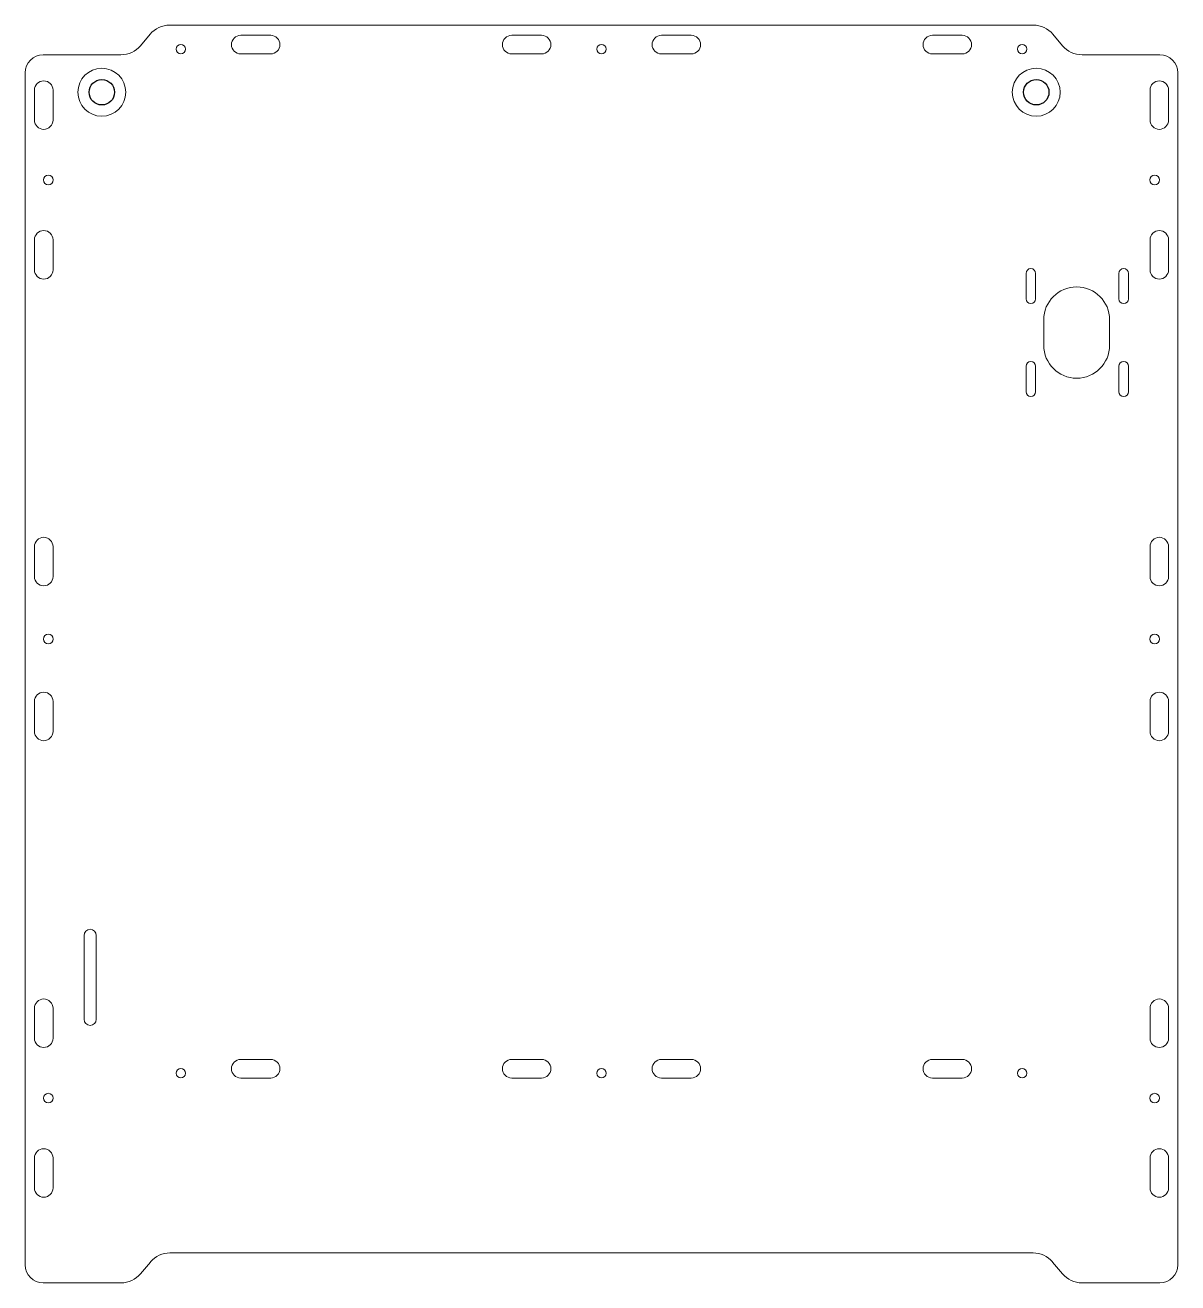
# Model space of a CAD drawing. Header units: millimetres. Extents: x -208 to 177, y -206 to 214.
import ezdxf

# ---------------------------------------------------------------- set-up
doc = ezdxf.new("R2010")
doc.units = ezdxf.units.MM
doc.layers.add('SLD-0', color=179, linetype='Continuous')

msp = doc.modelspace()

# ---------------------------------------------------------------- linework, layer by layer
at = {"layer": 'SLD-0', "color": 179, "linetype": 'Continuous', "lineweight": 15}
for p, q in [((-166.18, 210.87), (-169.39, 207.04)), ((128.86, 213.91), (-159.67, 213.91)), ((-125.9, 210.51), (-135.9, 210.51)), ((-35.4, 210.51), (-45.4, 210.51)), ((14.6, 210.51), (4.6, 210.51)), ((105.1, 210.51), (95.1, 210.51)), ((138.59, 207.04), (135.37, 210.87)), ((-175.9, 204.01), (-201.9, 204.01)), ((-135.9, 204.31), (-125.9, 204.31)), ((-45.4, 204.31), (-35.4, 204.31)), ((4.6, 204.31), (14.6, 204.31)), ((95.1, 204.31), (105.1, 204.31)), ((171.1, 204.01), (145.1, 204.01)), ((-207.9, 198.01), (-207.9, -200.09)), ((177.1, -200.09), (177.1, 198.01)), ((-204.8, 192.21), (-204.8, 182.21)), ((-198.6, 182.21), (-198.6, 192.21)), ((167.8, 192.21), (167.8, 182.21)), ((174, 182.21), (174, 192.21)), ((-204.8, 142.21), (-204.8, 132.21)), ((-198.6, 132.21), (-198.6, 142.21)), ((167.8, 142.21), (167.8, 132.21)), ((174, 132.21), (174, 142.21)), ((126.4, 131.01), (126.4, 122.51)), ((129.6, 122.51), (129.6, 131.01)), ((157.4, 131.01), (157.4, 122.51)), ((160.6, 122.51), (160.6, 131.01)), ((132.3, 115.51), (132.3, 107.01)), ((154.3, 107.01), (154.3, 115.51)), ((126.4, 100.01), (126.4, 91.51)), ((129.6, 91.51), (129.6, 100.01)), ((157.4, 100.01), (157.4, 91.51)), ((160.6, 91.51), (160.6, 100.01)), ((-204.8, 39.77), (-204.8, 29.77)), ((-198.6, 29.77), (-198.6, 39.77)), ((167.8, 39.77), (167.8, 29.77)), ((174, 29.77), (174, 39.77)), ((-204.8, -11.95), (-204.8, -21.95)), ((-198.6, -21.95), (-198.6, -11.95)), ((167.8, -11.95), (167.8, -21.95)), ((174, -21.95), (174, -11.95)), ((-188.24, -118.09), (-188.24, -90.06)), ((-184.16, -90.06), (-184.16, -118.09)), ((-204.8, -114.39), (-204.8, -124.39)), ((-198.6, -124.39), (-198.6, -114.39)), ((167.8, -114.39), (167.8, -124.39)), ((174, -124.39), (174, -114.39)), ((-125.9, -131.49), (-135.9, -131.49)), ((-35.4, -131.49), (-45.4, -131.49)), ((14.6, -131.49), (4.6, -131.49)), ((105.1, -131.49), (95.1, -131.49)), ((-135.9, -137.69), (-125.9, -137.69)), ((-45.4, -137.69), (-35.4, -137.69)), ((4.6, -137.69), (14.6, -137.69)), ((95.1, -137.69), (105.1, -137.69)), ((-204.8, -164.39), (-204.8, -174.39)), ((-198.6, -174.39), (-198.6, -164.39)), ((167.8, -164.39), (167.8, -174.39)), ((174, -174.39), (174, -164.39)), ((-159.55, -196.09), (128.74, -196.09)), ((-169.36, -203.05), (-166.06, -199.13)), ((135.25, -199.13), (138.55, -203.05)), ((-201.9, -206.09), (-175.87, -206.09)), ((145.06, -206.09), (171.1, -206.09))]:
    msp.add_line(p, q, dxfattribs=at)
for centre, radius in [((-155.9, 205.91), 1.55), ((-15.4, 205.91), 1.55), ((125.1, 205.91), 1.55), ((-182.3, 191.51), 8), ((129.8, 191.51), 8), ((-200.15, 162.21), 1.6), ((169.35, 162.21), 1.6), ((-200.15, 8.91), 1.6), ((169.35, 8.91), 1.6), ((-155.9, -136.09), 1.55), ((-15.4, -136.09), 1.55), ((125.1, -136.09), 1.55), ((-200.15, -144.39), 1.6), ((169.35, -144.39), 1.6)]:
    msp.add_circle(centre, radius, dxfattribs=at)
at = {"layer": 'SLD-0'}
for centre in [(-182.3, 191.51), (129.8, 191.51)]:
    msp.add_circle(centre, 4.25, dxfattribs=at)
at = {"layer": 'SLD-0', "color": 179, "linetype": 'Continuous', "lineweight": 15}
for centre, radius, start, end in [((-159.67, 205.41), 8.5, 90, 140), ((-135.9, 207.41), 3.1, 90, 270), ((-125.9, 207.41), 3.1, 270, 90), ((-45.4, 207.41), 3.1, 90, 270), ((-35.4, 207.41), 3.1, 270, 90), ((4.6, 207.41), 3.1, 90, 270), ((14.6, 207.41), 3.1, 270, 90), ((95.1, 207.41), 3.1, 90, 270), ((105.1, 207.41), 3.1, 270, 90), ((128.86, 205.41), 8.5, 40, 90), ((-175.9, 212.51), 8.5, 270, 320), ((145.1, 212.51), 8.5, 220, 270), ((-201.9, 198.01), 6, 90, 180), ((171.1, 198.01), 6, 0, 90), ((-201.7, 192.21), 3.1, 0, 180), ((170.9, 192.21), 3.1, 0, 180), ((-201.7, 182.21), 3.1, 180, 0), ((170.9, 182.21), 3.1, 180, 0), ((-201.7, 142.21), 3.1, 0, 180), ((170.9, 142.21), 3.1, 0, 180), ((-201.7, 132.21), 3.1, 180, 0), ((128, 131.01), 1.6, 0, 180), ((159, 131.01), 1.6, 0, 180), ((170.9, 132.21), 3.1, 180, 0), ((143.3, 115.51), 11, 0, 180), ((128, 122.51), 1.6, 180, 360), ((159, 122.51), 1.6, 180, 360), ((143.3, 107.01), 11, 180, 0), ((128, 100.01), 1.6, 0, 180), ((159, 100.01), 1.6, 0, 180), ((128, 91.51), 1.6, 180, 360), ((159, 91.51), 1.6, 180, 360), ((-201.7, 39.77), 3.1, 0, 180), ((170.9, 39.77), 3.1, 0, 180), ((-201.7, 29.77), 3.1, 180, 0), ((170.9, 29.77), 3.1, 180, 0), ((-201.7, -11.95), 3.1, 0, 180), ((170.9, -11.95), 3.1, 0, 180), ((-201.7, -21.95), 3.1, 180, 0), ((170.9, -21.95), 3.1, 180, 0), ((-186.2, -90.06), 2.04, 0, 180), ((-201.7, -114.39), 3.1, 0, 180), ((170.9, -114.39), 3.1, 0, 180), ((-186.2, -118.09), 2.04, 180, 0), ((-201.7, -124.39), 3.1, 180, 0), ((170.9, -124.39), 3.1, 180, 0), ((-135.9, -134.59), 3.1, 90, 270), ((-125.9, -134.59), 3.1, 270, 90), ((-45.4, -134.59), 3.1, 90, 270), ((-35.4, -134.59), 3.1, 270, 90), ((4.6, -134.59), 3.1, 90, 270), ((14.6, -134.59), 3.1, 270, 90), ((95.1, -134.59), 3.1, 90, 270), ((105.1, -134.59), 3.1, 270, 90), ((-201.7, -164.39), 3.1, 0, 180), ((170.9, -164.39), 3.1, 0, 180), ((-201.7, -174.39), 3.1, 180, 0), ((170.9, -174.39), 3.1, 180, 0), ((-159.55, -204.59), 8.5, 90, 140), ((128.74, -204.59), 8.5, 40, 90), ((-201.9, -200.09), 6, 180, 270), ((171.1, -200.09), 6, 270, 0), ((-175.87, -197.59), 8.5, 270, 320), ((145.06, -197.59), 8.5, 220, 270)]:
    msp.add_arc(centre, radius, start, end, dxfattribs=at)

doc.saveas('drawing.dxf')
